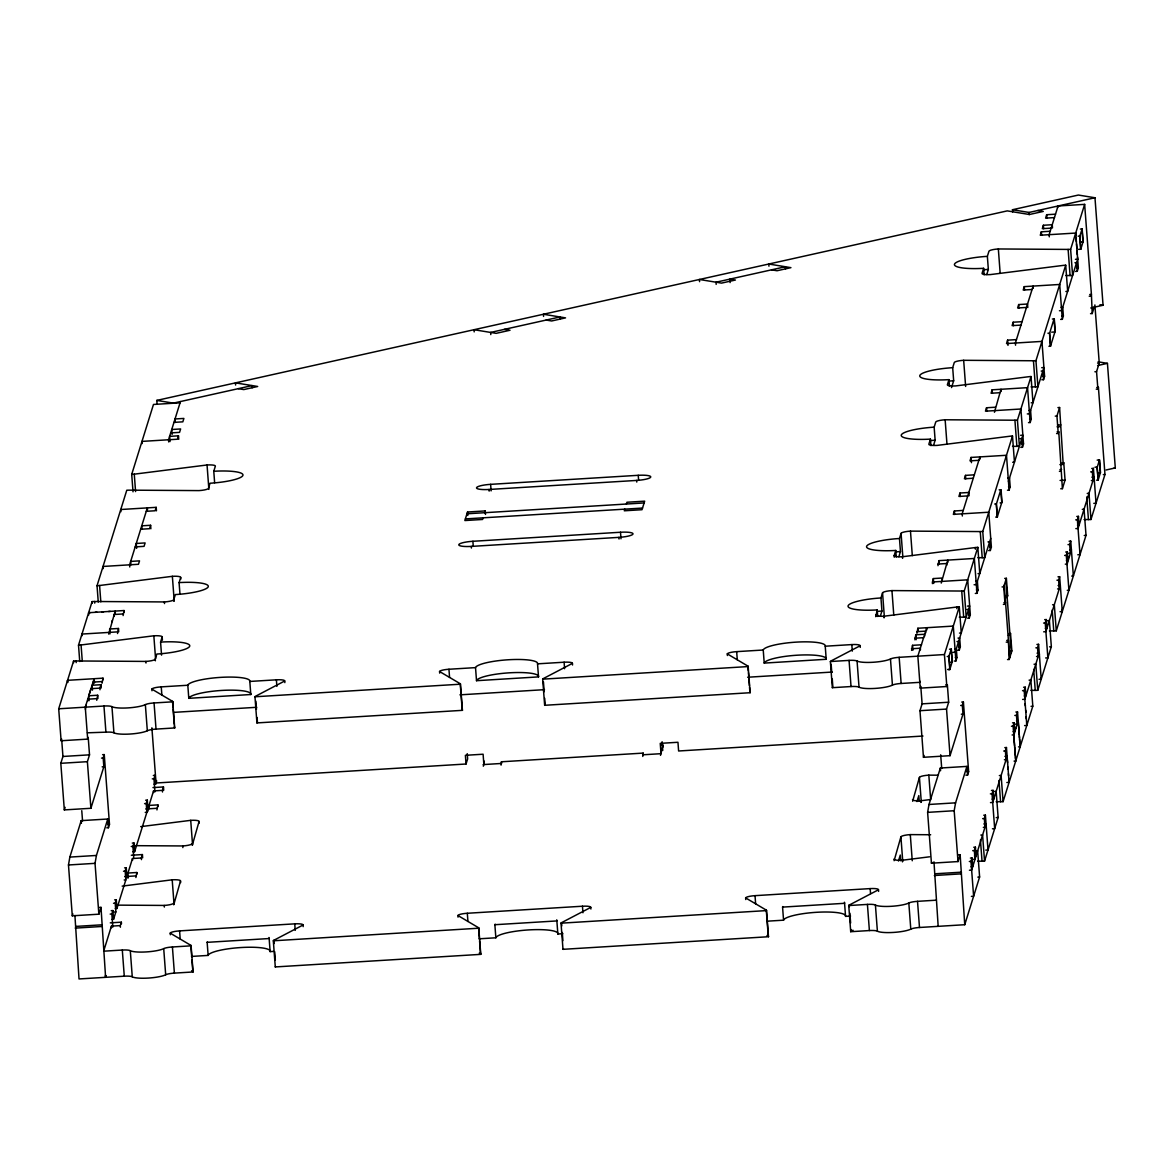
<?xml version="1.0" encoding="UTF-8"?>
<svg xmlns="http://www.w3.org/2000/svg" width="1174" height="1174" viewBox="0 0 1174 1174"><rect width="100%" height="100%" fill="white"/><g stroke="black" fill="none" stroke-linecap="round" stroke-linejoin="round"><path stroke-width="1.5" d="M948.886 656.442L949.795 669.606L952.246 661.593L951.292 649.017L948.886 656.442L947.227 656.545M1078.554 249.372L1080.77 249.24L1083.088 241.697L1082.164 228.857L1079.786 236.15L1080.726 249.27L1079.816 236.077L1078.158 236.179M1094.946 467.237L1097.191 467.032L1098.145 480.181L1100.478 472.374L1099.539 459.812L1097.103 467.634L1098.174 480.093L1096.516 480.195M99.335 907.458L100.993 907.355L98.865 914.194L72.289 915.823L68.474 864.974L69.853 857.079L81.197 820.641L107.773 819.012L108.434 827.729L106.775 827.831M98.865 914.194L95.035 863.345L96.429 855.45L107.773 819.012M958.483 854.848L960.141 854.745L958.013 861.569L931.437 863.198L927.621 812.364L929.001 804.469L940.359 768.031L966.921 766.402L967.581 775.104L965.923 775.207M958.013 861.569L954.183 810.735L955.577 802.84L966.921 766.402M1083.015 242.035L1081.357 242.138M1100.39 472.99L1098.732 473.078M1016.126 727.293L1015.833 728.218M1069.323 556.491L1069.044 557.415M85.819 705.383L85.438 709.375M111.868 621.765L112.293 620.43M1057.51 207.783L1058.068 205.978L1084.644 204.364L1091.424 294.41L1092.202 313.546L1090.529 313.649M996.198 801.695L1000.571 801.725A8.893 1.673 -4.3 0 0 1003.08 801.651L1032.812 706.161L1030.845 680.025A8.908 1.673 -4.3 0 0 1029.084 680.157M1030.889 690.356L1035.248 690.385A8.908 1.673 -4.3 0 0 1037.757 690.312L1051.346 646.698L1049.38 620.547A8.908 1.673 -4.3 0 0 1047.604 620.694M1049.409 630.893L1053.768 630.922A8.908 1.673 -4.3 0 0 1056.277 630.834L1086.023 535.344L1084.057 509.208A8.908 1.673 -4.3 0 0 1082.281 509.355M61.723 740.134L62.941 756.467L60.813 763.305L64.321 809.913L90.897 808.284L87.39 761.677L89.517 754.838L88.211 737.419L87.668 739.121L61.107 740.75L58.7 708.788L73.566 661.05A8.893 1.673 -4.3 0 1 76.09 660.962L145.855 661.417A8.893 1.673 -4.3 0 0 155.247 659.172L156.846 654.035A31.14 5.841 -4.3 0 0 189.704 646.17A31.14 5.841 -4.3 0 0 160.574 642.09L162.159 636.954A8.893 1.673 -4.3 0 0 153.838 635.794L81.065 644.966A8.893 1.673 -4.3 0 1 78.511 645.201L79.744 661.534M78.511 645.201L92.1 601.587A8.893 1.673 -4.3 0 1 94.61 601.499L164.389 601.939A8.893 1.673 -4.3 0 0 173.767 599.694L175.366 594.572A31.14 5.841 -4.3 0 0 208.238 586.692A31.14 5.841 -4.3 0 0 179.094 582.612L180.693 577.491A8.893 1.673 -4.3 0 0 172.358 576.317L99.585 585.503A8.893 1.673 -4.3 0 1 97.031 585.723L98.264 602.057M97.031 585.723L126.777 490.233A8.908 1.673 -4.3 0 1 129.287 490.16L199.066 490.6A8.893 1.673 -4.3 0 0 208.458 488.355L210.043 483.233A31.14 5.841 -4.3 0 0 242.915 475.353A31.14 5.841 -4.3 0 0 213.771 471.273L215.37 466.151A8.893 1.673 -4.3 0 0 207.05 464.977L134.262 474.164A8.893 1.673 -4.3 0 1 131.708 474.384L133.029 491.818M131.708 474.384L153.486 404.458L180.062 402.829M61.107 740.75L61.635 739.048M89.107 700.687L88.74 695.786L90.956 688.668L99.893 688.125L100.964 684.706L92.1 685.249L92.467 690.151M180.458 401.537L168.557 439.766L168.718 441.952M96.738 700.291L97.677 695.243L88.74 695.786M102.05 683.209L103.004 678.161L67.564 680.318L67.725 682.505M117.532 633.534L118.471 628.472L109.608 629.015L109.974 633.916M123.109 615.587L124.062 610.539L88.622 612.711L88.784 614.897M142.025 529.313L141.761 525.82L150.61 525.277L149.553 528.696L140.689 529.239M120.937 511.688L120.775 509.516L156.201 507.344L155.129 510.763L146.28 511.306M170.01 441.585L169.628 436.361L178.477 435.818L177.421 439.223L141.981 441.395L142.142 443.581M87.39 732.811L105.924 732.165A8.893 1.673 -4.3 0 1 113.922 732.796A17.801 3.331 -4.3 0 0 129.903 734.043A17.801 3.331 -4.3 0 0 147.322 730.756A8.893 1.673 -4.3 0 1 156.025 729.098L174.706 727.953L172.739 701.817A8.893 1.673 -4.3 0 0 172.519 701.348L151.857 689.123L151.974 690.767M64.321 809.913L65.128 807.345M90.897 808.284L103.84 766.725L103.18 758.008L104.251 754.589L102.593 754.691M72.289 915.823L72.891 913.9M170.333 934.783L170.215 933.139L190.878 945.364A8.893 1.673 -4.3 0 1 191.098 945.833L193.064 971.969L174.383 973.114A8.893 1.673 -4.3 0 0 165.681 974.772A17.801 3.331 -4.3 0 1 148.262 978.074A17.801 3.331 -4.3 0 1 132.266 976.812A8.893 1.673 -4.3 0 0 124.283 976.181L79.025 978.955L74.916 915.515M108.434 827.729L109.49 824.309L104.251 754.589M106.086 975.77L105.601 977.326L100.993 907.355M112.821 927.078L111.838 914.003L112.909 910.584L111.236 910.686M111.897 919.403L113.555 919.301L115.859 911.904L115.213 903.188L116.27 899.768L114.612 899.871M115.272 908.588L116.93 908.485L125.838 879.869L125.178 871.152L126.249 867.747L124.591 867.85M133.719 857.284L132.897 846.395L133.968 842.976L132.295 843.079M132.956 851.796L134.614 851.693L146.897 812.261L146.236 803.544L147.308 800.125L145.649 800.228M154.939 791.848L153.955 778.773L155.027 775.354L153.354 775.456M110.283 922.852L121.348 922.177L120.291 925.596L111.427 926.139L103.635 951.189L122.301 950.045A8.893 1.673 -4.3 0 1 130.299 950.676A17.801 3.331 -4.3 0 0 146.295 951.923A17.801 3.331 -4.3 0 0 163.714 948.621A8.893 1.673 -4.3 0 1 172.417 946.978L191.098 945.833M128.333 877.947L127.966 873.045L132.486 858.517L141.35 857.974L142.406 854.569L131.341 855.244M149.274 808.695L149.025 805.423L153.545 790.909L162.408 790.366L163.465 786.947L152.958 787.593M154.014 784.173L155.672 784.071L156.685 780.842M135.891 877.55L136.83 872.502L127.966 873.045M156.949 809.928L157.888 804.88L149.025 805.423M173.723 904.816L180.517 880.984A8.893 1.673 -4.3 0 0 172.196 879.81L122.169 886.121M192.257 845.339L199.052 821.506A8.893 1.673 -4.3 0 0 190.716 820.347L140.689 826.643M485.493 514.417L485.244 510.925L467.516 512.011L464.86 520.552L482.573 519.466L483.101 517.763M484.701 512.642L485.244 510.925M151.886 727.807L156.039 782.999L466.034 764.01L467.634 758.888L467.237 753.664M483.336 766.211L484.275 761.163M501.049 765.125L501.459 761.779L643.176 753.106L643.308 754.735M624.817 509.09L624.289 510.793L642.002 509.707L644.673 501.166L626.945 502.252L626.417 503.954M642.765 756.452L643.176 753.106M660.492 755.366L663.017 745.182L660.815 745.329M875.76 616.688L877.227 609.922A31.14 5.841 -4.3 0 1 848.098 605.843A31.14 5.841 -4.3 0 1 880.955 597.962L882.554 592.841A8.893 1.673 -4.3 0 1 891.946 590.595L961.726 591.036A8.893 1.673 -4.3 0 0 964.236 590.948L977.81 547.333A8.893 1.673 -4.3 0 0 975.256 547.568L902.483 556.74A8.893 1.673 -4.3 0 1 894.162 555.581L895.762 550.445A31.14 5.841 -4.3 0 1 866.617 546.365A31.14 5.841 -4.3 0 1 899.475 538.499L901.074 533.363A8.893 1.673 -4.3 0 1 910.466 531.118L980.246 531.573A8.893 1.673 -4.3 0 0 982.755 531.484L1012.487 435.994A8.893 1.673 -4.3 0 0 1009.934 436.229L937.16 445.401A8.893 1.673 -4.3 0 1 928.839 444.242L930.439 439.105A31.14 5.841 -4.3 0 1 901.294 435.026A31.14 5.841 -4.3 0 1 934.152 427.16L935.751 422.024A8.893 1.673 -4.3 0 1 945.143 419.778L1014.923 420.219A8.908 1.673 -4.3 0 0 1017.432 420.145L1031.021 376.531A8.893 1.673 -4.3 0 0 1028.468 376.751L955.68 385.923A8.893 1.673 -4.3 0 1 947.359 384.764L948.959 379.642A31.14 5.841 -4.3 0 1 919.814 375.563A31.14 5.841 -4.3 0 1 952.686 367.682L954.271 362.561A8.893 1.673 -4.3 0 1 963.663 360.301L1033.443 360.756A8.908 1.673 -4.3 0 0 1035.952 360.667L1065.699 265.192A8.893 1.673 -4.3 0 0 1063.145 265.412L990.372 274.584A8.893 1.673 -4.3 0 1 982.036 273.425L983.636 268.303A31.14 5.841 -4.3 0 1 954.491 264.223A31.14 5.841 -4.3 0 1 987.363 256.343L988.963 251.221A8.893 1.673 -4.3 0 1 998.34 248.961L1068.12 249.416A8.908 1.673 -4.3 0 0 1070.629 249.328L1084.644 204.364M880.339 616.159L881.938 611.038L880.955 597.962M898.873 556.696L900.458 551.56L899.475 538.499M933.55 445.357L935.135 440.221L934.152 427.16M951.542 387.581L953.67 380.758L952.686 367.682M986.747 274.54L988.347 269.418L987.363 256.343M911.596 650.381L912.536 645.333L921.487 644.79M914.884 639.845L915.823 634.796L924.672 634.254L924.804 635.897M916.923 633.3L917.863 628.251L953.288 626.08L955.915 660.947L954.257 661.05M932.391 583.625L933.33 578.577L942.194 578.034L942.311 579.663M937.982 565.692L938.921 560.644L974.347 558.472L976.973 593.325L975.315 593.428M963.252 510.426L954.389 510.969L953.332 514.373L988.757 512.216L991.384 547.069L990.313 550.489L988.655 550.591M969.078 495.751L968.829 492.478L959.98 493.021L958.909 496.441L967.772 495.898M974.332 474.839L965.483 475.382L964.412 478.787L973.275 478.244M1007.453 490.233L1009.112 490.13L1006.485 455.277L971.059 457.434L970.003 460.854L978.852 460.311M995.391 407.217L986.542 407.76L985.47 411.179L1020.896 409.007L1023.523 443.875L1022.451 447.279L1020.793 447.382M1028.512 422.625L1030.17 422.523L1027.543 387.655L992.118 389.827L991.061 393.246L999.91 392.703M1016.449 339.609L1007.6 340.152L1006.529 343.571L1041.954 341.399L1044.581 376.252L1043.525 379.672L1041.852 379.774M1022.04 321.676L1013.177 322.219L1012.12 325.638L1020.969 325.095M1027.793 307.515L1027.529 304.022L1018.68 304.565L1017.609 307.984L1026.472 307.441M1060.65 319.416L1062.309 319.313L1059.696 284.46L1024.271 286.632L1023.2 290.051L1032.063 289.508M1050.202 231.263L1041.338 231.806L1040.281 235.226L1075.707 233.054L1075.868 235.226M1052.476 227.976L1052.242 224.718L1043.378 225.261L1042.321 228.666L1051.17 228.123M1055.514 214.182L1046.665 214.725L1045.594 218.144L1054.457 217.601M1058.068 205.978L1049.13 234.683L1049.292 236.855M920.123 681.331L919.814 682.329L901.133 683.473A8.893 1.673 -4.3 0 0 892.431 685.117A17.801 3.331 -4.3 0 1 875.026 688.419A17.801 3.331 -4.3 0 1 859.03 687.172A8.893 1.673 -4.3 0 0 851.033 686.541L832.351 687.685L830.385 661.534A8.864 1.658 -4.3 0 1 830.913 661.021L860.131 645.759L860.263 647.388M945.701 684.897L947.359 684.794L946.831 686.511L920.255 688.14L920.783 686.423L922.104 703.857L919.976 710.696L923.468 757.303L950.045 755.674L962.988 714.1L962.342 705.398L963.399 701.979L961.741 702.081M946.831 686.511L944.424 654.549L959.29 606.811A8.893 1.673 -4.3 0 0 956.737 607.031L883.963 616.218A8.893 1.673 -4.3 0 1 875.643 615.044M990.724 538.352L976.313 584.623L974.097 584.755M1008.451 481.413L1022.862 435.158L1020.646 435.29M1077.512 257.018L1077.673 259.19L1061.663 310.611L1059.447 310.743M923.468 757.303L924.07 755.381M894.118 860.703L900.913 836.857A8.893 1.673 -4.3 0 1 910.29 834.611L930.644 834.743M912.638 801.226L919.433 777.393A8.893 1.673 -4.3 0 1 928.825 775.134L937.542 775.192M955.915 660.947L956.971 657.528L956.326 648.811L954.653 648.914M957.617 650.235L959.275 650.132L960.347 646.713L959.686 637.996L958.028 638.098M967.596 618.199L969.254 618.096L970.326 614.677L967.699 579.824L932.273 581.996M976.973 593.325L978.03 589.92L977.384 581.203L975.711 581.306M1009.112 490.13L1010.183 486.711L1009.523 477.994L1007.864 478.097M1030.17 422.523L1031.242 419.103L1030.581 410.386L1028.923 410.489M1062.309 319.313L1063.38 315.909L1062.719 307.192L1061.061 307.295M1075.604 271.429L1077.262 271.326L1078.334 267.907L1075.707 233.054M898.433 861.041L900.297 855.054L900.722 860.777M916.953 801.563L918.816 795.59L919.242 801.299M950.045 755.674L946.538 709.067L948.665 702.228L947.359 684.794M1003.374 604.375L1005.047 604.272L1003.726 586.839L1006.382 578.298L1004.724 578.4M1056.585 433.558L1058.244 433.455L1056.938 416.036L1059.594 407.495L1057.935 407.598M1092.202 313.546L1094.373 306.546M1005.047 604.272L1005.575 602.57L1003.917 602.673M1006.382 578.298L1007.703 595.732L1007.175 597.449L1005.502 597.551M1058.244 433.455L1058.772 431.753L1057.114 431.856M1059.887 464.596L1063.204 464.39L1059.594 407.495M931.437 863.198L931.745 862.244M938.173 926.345L933.976 861.819M1007.527 659.568L1009.185 659.465L1008.407 640.329L1006.749 640.432M1008.877 633.608L1010.535 633.505L1010.007 635.207L1008.349 635.31M1060.738 488.766L1062.397 488.663L1058.772 431.753M1063.204 464.39L1063.747 462.688L1062.088 462.791M967.581 775.104L968.638 771.7L963.399 701.979M1096.223 389.181L1097.881 389.078L1096.56 371.644L1099.246 363.03L1094.887 304.932M1009.185 659.465L1011.856 650.924L1010.535 633.505M1062.397 488.663L1065.053 480.122L1063.747 462.688M1097.881 389.078L1098.409 387.376L1096.751 387.479M878.607 891.404L878.49 889.775L849.257 905.051A8.893 1.673 -4.3 0 0 848.743 905.55L850.71 931.701L869.391 930.556A8.893 1.673 -4.3 0 1 877.389 931.187A17.801 3.331 -4.3 0 0 893.37 932.435A17.801 3.331 -4.3 0 0 910.789 929.133A8.893 1.673 -4.3 0 1 919.491 927.489L964.749 924.716L960.141 854.745M971.397 896.378L973.613 896.246L970.986 861.393L972.057 857.974L970.399 858.077M973.349 859.383L975.007 859.28L974.361 850.578L975.418 847.158L973.76 847.261M983.328 827.362L984.986 827.259L984.34 818.542L985.397 815.123L983.739 815.226M992.456 828.771L994.671 828.639L992.045 793.771L993.116 790.366L991.458 790.454M1004.386 759.739L1006.045 759.651L1005.399 750.934L1006.456 747.515L1004.797 747.618M1014.072 761.119L1015.73 761.016L1013.103 726.163L1014.175 722.744L1012.516 722.846M1015.466 724.167L1017.139 724.064L1016.479 715.348L1017.535 711.928L1015.877 712.031M1024.594 725.576L1026.81 725.429L1024.198 690.576L1025.254 687.157L1023.596 687.26M1036.525 656.545L1038.198 656.442L1037.537 647.725L1038.594 644.321L1036.936 644.423M1045.652 657.954L1047.868 657.822L1045.256 622.968L1046.313 619.549L1044.655 619.652M1057.583 588.937L1059.256 588.834L1058.596 580.117L1059.652 576.698L1057.994 576.801M1067.269 590.317L1068.927 590.214L1066.315 555.346L1067.371 551.927L1065.713 552.029M1068.678 553.35L1070.336 553.248L1069.675 544.531L1070.747 541.111L1069.088 541.214M1077.805 554.759L1080.021 554.627L1077.394 519.759L1078.451 516.355L1076.793 516.443M1091.336 480.592L1092.994 480.489L1092.348 471.772L1093.405 468.353L1091.747 468.455M1013.808 735.423L1018.196 720.645L1017.535 711.928M1038.594 644.321L1039.254 653.023L1024.843 699.293L1022.627 699.425M1067.005 564.606L1071.392 549.828L1070.747 541.111M1093.405 468.353L1094.065 477.07L1078.055 528.476L1075.839 528.608M964.749 924.716L979.615 876.978L977.649 850.827A8.893 1.673 -4.3 0 0 975.873 850.974M977.678 861.173L982.036 861.202A8.893 1.673 -4.3 0 0 984.546 861.114L998.135 817.5L996.168 791.364A8.893 1.673 -4.3 0 0 994.393 791.496M1084.086 519.554L1088.445 519.583A8.908 1.673 -4.3 0 0 1090.954 519.495L1104.969 474.516L1098.409 387.376M1082.032 228.959L1080.374 229.062M284.842 682.622L284.71 680.993L255.492 696.27A8.893 1.673 -4.3 0 0 254.963 696.769L256.93 722.92L462.424 710.343L460.457 684.193A8.893 1.673 -4.3 0 0 460.237 683.723L439.56 671.513L439.692 673.142M572.545 665.012L572.428 663.369L543.195 678.645A8.893 1.673 -4.3 0 0 542.682 679.159L544.648 705.295L750.127 692.719L748.161 666.568A8.893 1.673 -4.3 0 0 747.941 666.113L727.278 653.889L727.396 655.518M458.051 917.158L457.919 915.529L478.581 927.739A8.893 1.673 -4.3 0 1 478.801 928.208L480.768 954.359L275.288 966.936L273.322 940.8A8.893 1.673 -4.3 0 1 273.836 940.286L303.068 925.009L303.185 926.638M745.754 899.548L745.637 897.905L766.299 910.129A8.893 1.673 -4.3 0 1 766.519 910.598L768.486 936.735L562.992 949.326L561.025 923.175A8.893 1.673 -4.3 0 1 561.554 922.661L590.786 907.385L590.904 909.028M850.71 931.701A8.893 1.673 -4.3 0 1 851.223 931.187L853.058 930.234M157.052 403.753L156.802 400.407L1007.277 210.88L1029.407 214.504L1043.275 211.423L1037.757 210.513M1012.634 211.907L1012.472 209.735L1078.392 195.045L1094.975 197.76L1103.061 305.24L1090.778 307.984M1012.472 209.735L1029.07 212.45L1094.975 197.76M1097.602 365.54L1107.434 363.353L1115.3 467.927L1106.084 469.982M912.521 799.597A8.893 1.673 -4.3 0 0 920.842 800.756L929.94 799.611M893.986 859.074A8.893 1.673 -4.3 0 0 902.322 860.234L929.603 856.8M1080.784 242.255L1082.986 242.108L1082.002 229.033M1075.457 259.337L1077.673 259.19M1074.944 262.712L1076.602 262.609L1077.262 271.326M1076.675 268.01L1078.334 267.907M1089.751 294.513L1091.424 294.41M1089.223 296.23L1090.881 296.127M1061.722 316.011L1063.38 315.909M1052.359 318.99L1054.325 319.255L1055.103 331.347L1050.451 346.286L1049.527 333.46L1054.105 318.756L1055.015 331.948L1051.684 332.154M1047.927 333.225L1049.6 333.123L1050.583 346.183L1048.91 346.286M1097.587 363.133L1099.246 363.03M1041.705 367.682L1043.921 367.535L1029.51 413.806L1027.309 413.938M173.972 422.376L182.836 421.833L183.892 418.428L175.043 418.971L175.293 422.449M1041.206 371.057L1042.864 370.955L1043.525 379.672M1094.902 371.747L1096.56 371.644M1042.923 376.355L1044.581 376.252M170.7 432.913L179.549 432.37L180.62 428.95L171.756 429.493L172.123 434.395M1055.265 416.139L1056.938 416.036M1029.569 419.206L1031.242 419.103M1057.583 425.12L1060.9 424.915M1057.055 426.837L1060.371 426.632M1020.147 438.68L1021.806 438.577L1022.451 447.279M1021.864 443.977L1023.523 443.875M490.615 484.348L638.245 475.309A13.34 2.495 -4.3 0 1 650.734 477.055A13.34 2.495 -4.3 0 1 636.646 480.43L489.03 489.47A13.34 2.495 -4.3 0 1 476.541 487.724A13.34 2.495 -4.3 0 1 490.615 484.348L491.114 490.893M1097.162 460.12L1099.407 459.914M1059.961 469.615L1061.619 469.512M1059.418 471.332L1061.076 471.229M1090.675 471.875L1092.348 471.772M466.988 513.786L644.144 502.942M1103.311 474.619L1104.969 474.516M1091.849 477.202L1094.065 477.07L1094.227 479.241M1060.078 480.415L1065.053 480.122M465.403 518.908L642.545 508.063M1008.51 486.814L1010.183 486.711M999.162 489.793L1001.129 490.057L1001.892 502.164L997.24 517.103L996.33 504.277L1000.82 489.69L1001.804 502.766L1000.145 502.868M135.201 546.893L144.05 546.35L145.121 542.931L136.257 543.474L136.624 548.375M994.73 504.028L996.388 503.925L997.372 517L995.713 517.103M472.887 541.287L620.503 532.248A13.34 2.495 -4.3 0 1 632.991 533.994A13.34 2.495 -4.3 0 1 618.903 537.369L471.288 546.409A13.34 2.495 -4.3 0 1 458.799 544.663A13.34 2.495 -4.3 0 1 472.887 541.287L473.254 546.189M1093.816 503.353L1096.032 503.22L1094.065 477.07M1075.736 519.862L1077.394 519.759M1077.453 525.16L1079.111 525.057L1078.451 516.355M987.994 541.874L989.653 541.772L990.313 550.489M989.711 547.172L991.384 547.069M1068.017 544.633L1069.675 544.531M1069.734 549.931L1071.392 549.828L1073.359 575.979L1071.701 576.082M88.622 612.711L90.281 612.608M95.27 612.3L96.928 612.197M101.918 611.903L103.576 611.801M108.551 611.493L110.209 611.39M1064.642 555.449L1066.315 555.346M122.991 613.958L114.142 614.501L114.26 616.13M937.85 564.063L946.714 563.52L946.831 565.149M1066.374 560.746L1068.032 560.644L1067.371 551.927M1065.302 564.166L1066.961 564.063M117.4 631.891L81.975 634.063L82.107 635.692M1056.938 580.22L1058.596 580.117M1002.068 586.941L1003.726 586.839M976.372 590.023L978.03 589.92M1058.097 585.547L1060.313 585.415L1062.279 611.566L1060.063 611.698M1006.045 595.834L1007.703 595.732M967.449 606.107L969.665 605.96L955.254 652.23L953.039 652.362M966.936 609.482L968.594 609.379L969.254 618.096M968.653 614.78L970.326 614.677M1043.583 623.071L1045.256 622.968M101.933 681.566L93.069 682.109L93.201 683.752M916.791 631.671L925.655 631.128L925.772 632.757M1045.315 628.369L1046.973 628.266L1046.313 619.549M914.751 638.216L923.703 637.673M1043.686 631.817L1045.902 631.671L1060.313 585.415L1059.652 576.698M151.857 689.123A8.893 1.673 -4.3 0 1 161.249 686.878L187.811 685.249A31.14 5.841 -4.3 0 1 220.683 677.369A31.14 5.841 -4.3 0 1 249.813 681.448L276.389 679.819A8.893 1.673 -4.3 0 1 284.71 680.993M439.56 671.513A8.893 1.673 -4.3 0 1 448.952 669.253L475.529 667.624A31.14 5.841 -4.3 0 1 508.386 659.759A31.14 5.841 -4.3 0 1 537.531 663.838L564.107 662.209A8.893 1.673 -4.3 0 1 572.428 663.369M727.278 653.889A8.893 1.673 -4.3 0 1 736.67 651.643L763.232 650.014A31.14 5.841 -4.3 0 1 796.104 642.134A31.14 5.841 -4.3 0 1 825.234 646.214L851.81 644.585A8.893 1.673 -4.3 0 1 860.131 645.759M956.971 641.518L958.63 641.415L959.275 650.132M1006.221 642.149L1007.879 642.046M96.62 698.647L87.757 699.19L87.874 700.834M911.479 648.752L920.328 648.209L920.46 649.838M958.688 646.815L960.347 646.713M949.502 649.222L951.175 649.119L952.158 662.195L949.942 662.327M187.811 685.249L188.794 698.325L250.796 694.524L249.813 681.448M475.529 667.624L476.512 680.7L538.514 676.899L537.531 663.838M763.232 650.014L764.215 663.09L826.217 659.289L825.234 646.214M1035.879 647.828L1037.537 647.725M58.7 708.788L103.958 706.029A8.893 1.673 -4.3 0 1 111.956 706.645A17.801 3.331 -4.3 0 0 127.937 707.907A17.801 3.331 -4.3 0 0 145.356 704.605A8.893 1.673 -4.3 0 1 154.058 702.962L172.739 701.817M254.963 696.769L460.457 684.193M542.682 679.159L748.161 666.568M830.385 661.534L849.066 660.39A8.893 1.673 -4.3 0 1 857.064 661.021A17.801 3.331 -4.3 0 0 873.06 662.268A17.801 3.331 -4.3 0 0 890.464 658.981A8.893 1.673 -4.3 0 1 899.167 657.323L944.424 654.549M1010.198 651.027L1011.856 650.924M955.313 657.631L956.971 657.528M1037.038 653.17L1039.254 653.023L1041.221 679.174L1039.005 679.306M174.001 712.354L256.768 707.291M459.914 694.847L544.472 689.666M747.633 677.237L832.19 672.056M947.726 669.444L949.942 669.312L948.959 656.237M948.21 669.62L949.869 669.518M1022.525 690.679L1024.198 690.576M1024.256 695.977L1025.915 695.874L1025.254 687.157M62.941 756.467L89.517 754.838M922.104 703.857L948.665 702.228M101.522 758.111L103.18 758.008M960.67 705.486L962.342 705.398M60.813 763.305L87.39 761.677M919.976 710.696L946.538 709.067M102.182 766.827L103.84 766.725M961.33 714.203L962.988 714.1M1014.82 715.45L1016.479 715.348M1016.537 720.748L1018.196 720.645L1020.162 746.781L1018.504 746.884M152.297 778.876L153.955 778.773M1011.445 726.266L1013.103 726.163M922.969 736.039L678.616 750.993L677.956 742.276L660.243 743.362L661.035 753.825M1013.162 731.563L1014.82 731.461L1014.175 722.744M483.218 764.582L500.931 763.496M642.648 754.809L660.36 753.723M1012.105 734.983L1013.764 734.88M144.578 803.647L146.236 803.544M1003.726 751.037L1005.399 750.934M145.752 808.974L156.817 808.299M1004.9 756.364L1007.116 756.232L1009.082 782.368L1006.866 782.515M145.238 812.364L146.897 812.261M107.832 824.412L109.49 824.309M966.98 771.802L968.638 771.7M131.239 846.498L132.897 846.395M990.386 793.873L992.045 793.771M992.103 799.171L993.762 799.068L993.116 790.366M69.853 857.079L96.429 855.45M929.001 804.469L955.577 802.84M990.489 802.62L992.705 802.488L1007.116 756.232L1006.456 747.515M68.474 864.974L95.035 863.345M927.621 812.364L954.183 810.735M123.519 871.255L125.178 871.152M982.667 818.645L984.34 818.542M124.693 876.596L135.758 875.907M983.841 823.972L986.057 823.84L971.646 870.11L969.431 870.242M124.18 879.972L125.838 879.869M113.54 903.29L115.213 903.188M972.703 850.666L974.361 850.578M985.808 850.123L988.024 849.991L985.397 815.123M974.42 855.978L976.078 855.875L975.418 847.158M114.201 912.007L115.859 911.904M110.18 914.106L111.838 914.003M969.328 861.496L970.986 861.393M971.045 866.794L972.703 866.691L972.057 857.974M75.723 926.418L102.299 924.789M934.886 873.794L961.447 872.179M75.195 928.12L101.771 926.491M934.343 875.511L960.919 873.882M170.215 933.139A8.893 1.673 -4.3 0 1 179.593 930.894L294.747 923.85A8.893 1.673 -4.3 0 1 303.068 925.009M457.919 915.529A8.893 1.673 -4.3 0 1 467.311 913.269L582.451 906.225A8.893 1.673 -4.3 0 1 590.786 907.385M745.637 897.905A8.893 1.673 -4.3 0 1 755.029 895.659L870.169 888.601A8.893 1.673 -4.3 0 1 878.49 889.775M191.523 956.428L208.136 955.416L207.152 942.34L269.154 938.54L270.137 951.615L273.454 951.41M479.241 938.804L495.854 937.791L494.87 924.716L556.872 920.93L557.855 933.99L562.83 933.697M766.96 921.194L783.557 920.181L782.574 907.106L844.576 903.305L845.559 916.38L850.548 916.072M273.322 940.8L478.801 928.208M561.025 923.175L766.519 910.598M848.743 905.55L867.425 904.406A8.893 1.673 -4.3 0 1 875.422 905.037A17.801 3.331 -4.3 0 0 891.404 906.299A17.801 3.331 -4.3 0 0 908.823 902.997A8.893 1.673 -4.3 0 1 917.525 901.339L936.206 900.194M1065.728 275.523L1070.086 275.552A8.908 1.673 -4.3 0 0 1072.596 275.479L1070.629 249.328M1031.051 386.877L1035.409 386.892A8.908 1.673 -4.3 0 0 1037.919 386.818L1035.952 360.667M1012.531 446.34L1016.889 446.369A8.908 1.673 -4.3 0 0 1019.399 446.281L1017.432 420.145M977.854 557.679L982.212 557.709A8.893 1.673 -4.3 0 0 984.722 557.621L982.755 531.484M959.319 617.157L963.693 617.186A8.893 1.673 -4.3 0 0 966.202 617.098L964.236 590.948M134.761 845.662L182.733 845.955A8.893 1.673 -4.3 0 0 192.125 843.71M116.241 905.125L164.213 905.433A8.893 1.673 -4.3 0 0 173.605 903.188M1099.95 304.741L1103.061 305.24M771.509 269.844L777.041 270.739L790.924 267.657L768.794 264.033L768.955 266.204M1098.101 361.812L1107.434 363.353M546.13 320.062L551.663 320.972L565.545 317.875L543.415 314.25L543.577 316.422M504.497 329.336L510.03 330.246L496.162 333.343L474.032 329.718L474.193 331.89M1114.258 467.751L1115.3 467.927M238.263 388.667L243.796 389.577L257.678 386.481L235.446 382.871L235.607 385.057M156.802 400.407L173.385 403.122L252.028 385.6L252.19 387.772M766.974 935.502L768.266 936.265A8.893 1.673 -4.3 0 1 768.486 936.735M479.256 953.127L480.548 953.89A8.893 1.673 -4.3 0 1 480.768 954.359M191.553 970.751L192.844 971.514A8.893 1.673 -4.3 0 1 193.064 971.969M1018.284 721.731L1018.357 722.817M1018.401 723.36L1018.489 724.461M1018.518 725.004L1018.606 726.09M1018.65 726.633L1018.724 727.719M1018.768 728.262L1019.017 731.534M1013.852 735.966L1013.925 737.052M1013.969 737.595L1014.043 738.695M1014.087 739.238L1014.175 740.324M1014.219 740.867L1014.292 741.953M1014.336 742.496L1014.585 745.769M1076.367 241.771L1076.03 237.412M1076.851 248.301L1076.529 243.943M1077.35 254.831L1077.013 250.473M1079.845 552.44L1080.021 554.627M1073.285 574.893L1073.359 575.979M1068.854 589.113L1068.927 590.214M1062.118 609.379L1062.279 611.566M1047.707 655.65L1047.868 657.822M1041.103 677.545L1041.221 679.174M1025.181 703.652L1025.342 705.823M1025.665 710.182L1025.827 712.369M1026.164 716.727L1026.325 718.899M1026.648 723.257L1026.81 725.429M1019.091 732.62L1019.267 734.807M1019.34 735.893L1019.502 738.079M1019.59 739.165L1019.751 741.337M1019.839 742.438L1020.001 744.61M1020.074 745.695L1020.162 746.781M1014.659 746.855L1014.835 749.041M1014.908 750.127L1015.07 752.314M1015.158 753.4L1015.319 755.572M1015.407 756.658L1015.569 758.844M1015.642 759.93L1015.73 761.016M1007.439 760.591L1007.6 762.762M1007.938 767.121L1008.099 769.308M1008.422 773.666L1008.583 775.838M1008.921 780.196L1009.082 782.368M105.425 975.154L105.601 977.326M1099.378 459.988L1100.361 473.063M1090.954 519.495L1088.988 493.344A8.908 1.673 -4.3 0 1 1087.241 493.418M1068.12 249.416L1070.086 275.552M1086.742 496.925L1088.445 519.583M1065.699 265.192L1067.665 291.328A8.893 1.673 -4.3 0 0 1065.889 291.475M1046.665 214.725L1046.929 218.203M1043.378 225.261L1043.642 228.739M1041.338 231.806L1041.602 235.284M1029.07 212.45L1029.231 214.622M1033.281 288.261L1033.12 286.089L1015.393 343.028L1015.554 345.2M1056.277 630.834L1054.311 604.683A8.908 1.673 -4.3 0 1 1052.564 604.757M1033.443 360.756L1035.409 386.892M1052.197 609.996L1053.768 630.922M1024.271 286.632L1024.52 290.11M1031.021 376.531L1032.988 402.667A8.893 1.673 -4.3 0 0 1031.212 402.814M1018.68 304.565L1018.944 308.043M1039.254 653.023L1039.372 654.666M1013.177 322.219L1013.441 325.697M1037.757 690.312L1035.791 664.161A8.908 1.673 -4.3 0 1 1034.045 664.235M1014.923 420.219L1016.889 446.369M1033.678 669.473L1035.248 690.385M1007.6 340.152L1007.982 345.376M998.34 248.961L1000.175 273.366M1012.487 435.994L1014.453 462.145A8.893 1.673 -4.3 0 0 1012.692 462.292M1001.143 391.47L1000.982 389.284L994.451 412.265M983.636 268.303L984.135 274.833M992.118 389.827L992.382 393.319M1005.854 580.015L1011.313 652.641M1004.254 585.136L1009.728 657.763M986.542 407.76L986.791 411.252M980.085 459.078L979.923 456.906L962.181 513.83L962.342 516.017M1003.08 801.651L1001.114 775.5A8.893 1.673 -4.3 0 1 999.353 775.574M980.246 531.573L982.212 557.709M998.971 780.49L1000.571 801.725M963.663 360.301L965.63 386.451M971.059 457.434L971.456 462.673M977.81 547.333L979.776 573.484A8.893 1.673 -4.3 0 0 978.015 573.631M975.256 547.568L975.389 549.197M965.483 475.382L965.732 478.86M959.98 493.021L960.244 496.514M948.959 379.642L949.443 386.173M984.546 861.114L982.579 834.978A8.893 1.673 -4.3 0 1 980.833 835.052M961.726 591.036L963.693 617.186M980.437 839.953L982.036 861.202M954.389 510.969L954.653 514.447M959.29 606.811L961.257 632.962A8.893 1.673 -4.3 0 0 959.481 633.094M945.143 419.778L946.978 444.183M956.737 607.031L956.854 608.675M947.946 562.273L947.77 560.101L941.255 583.082M930.439 439.105L930.923 445.65M938.921 560.644L939.171 563.902M933.33 578.577L933.697 583.478M940.682 754.809L941.709 768.427M940.359 768.031L940.565 770.746M926.888 629.895L926.712 627.708L917.848 656.178L920.255 688.14M910.466 531.118L912.315 555.625M917.863 628.251L918.112 631.524M928.825 775.134L930.659 799.655M915.823 634.796L916.19 639.698M912.536 645.333L912.902 650.235M901.074 533.363L902.791 556.241M919.433 777.393L921.282 801.901M902.483 556.74L902.601 558.369M920.842 800.756L920.959 802.4M895.762 550.445L896.246 556.99M894.162 555.581L894.28 557.21M899.167 657.323L901.133 683.473M917.525 901.339L919.491 927.489M891.946 590.595L893.781 615.103M910.29 834.611L912.257 860.762M890.464 658.981L892.431 685.117M908.823 902.997L910.789 929.133M882.554 592.841L884.389 617.348M900.913 836.857L902.747 861.378M883.963 616.218L884.081 617.847M902.322 860.234L902.439 861.863M877.227 609.922L877.726 616.467M857.064 661.021L859.03 687.172M875.422 905.037L877.389 931.187M851.81 644.585L852.309 651.115M870.169 888.601L870.536 893.502M849.066 660.39L851.033 686.541M867.425 904.406L869.391 930.556M831.148 664.293L831.764 672.467M832.263 678.998L832.88 687.172A8.864 1.658 -4.3 0 0 832.351 687.685M849.257 905.051L849.389 906.68M849.873 913.211L850.622 923.013M851.106 929.559L851.223 931.187M785.553 268.919L785.391 266.747L716.008 282.215L716.169 284.387M730.14 282.596L729.89 279.118L735.408 280.028L721.54 283.11L699.411 279.485L699.572 281.672M747.941 666.113L748.308 671.014M748.44 672.643L749.423 685.719M749.54 687.348L749.907 692.249A8.893 1.673 -4.3 0 1 750.127 692.719M766.299 910.129L767.033 919.932M767.165 921.561L768.266 936.265M736.67 651.643L737.287 659.803M755.029 895.659L755.63 903.833M663.017 745.182L663.149 746.825M662.107 741.733L662.752 750.45M638.245 475.309L638.612 480.21M636.646 480.43L636.763 482.074M620.503 532.248L621.002 538.778M618.903 537.369L619.036 539.013M560.174 319.152L560.013 316.965L490.629 332.433L490.791 334.605M564.107 662.209L564.591 668.74M582.451 906.225L582.95 912.756M543.445 681.918L544.178 691.721M544.677 698.251L545.162 704.796A8.893 1.673 -4.3 0 0 544.648 705.295M561.554 922.661L561.803 925.934M562.287 932.464L562.904 940.638M489.03 489.47L489.147 491.114M501.459 761.779L501.592 763.423M471.288 546.409L471.405 548.053M467.516 512.011L467.78 515.503M483.879 764.67L483.101 754.222L465.388 755.308L466.034 764.01M460.237 683.723L460.722 690.268M460.854 691.897L461.837 704.972M461.954 706.601L462.204 709.874A8.893 1.673 -4.3 0 1 462.424 710.343M478.581 927.739L479.447 939.185M479.564 940.814L480.548 953.89M448.952 669.253L449.569 677.427M467.311 913.269L467.927 921.443M276.389 679.819L276.873 686.364M294.747 923.85L295.232 930.38M255.859 701.172L256.475 709.331M257.077 717.505L257.458 722.406A8.893 1.673 -4.3 0 0 256.93 722.92M273.836 940.286L274.085 943.558M274.701 951.718L275.318 959.892M213.771 471.273L214.637 482.705M207.05 464.977L208.884 489.382M178.477 435.818L178.742 439.296M180.693 577.491L180.811 579.12M199.052 821.506L199.169 823.135M179.094 582.612L179.96 594.044M172.358 576.317L174.207 600.839M190.716 820.347L192.565 844.854M173.767 599.694L173.899 601.323M172.519 701.348L173.018 707.878M173.136 709.522L174.236 724.226M174.368 725.855L174.486 727.484A8.893 1.673 -4.3 0 1 174.706 727.953M190.878 945.364L191.729 956.795M191.978 960.068L192.844 971.514M164.389 601.939L164.507 603.583M182.733 845.955L182.865 847.599M156.201 507.344L156.465 510.822M162.159 636.954L162.408 640.226M180.517 880.984L180.649 882.613M160.574 642.09L161.557 655.151M150.61 525.277L150.874 528.77M161.249 686.878L161.865 695.052M179.593 930.894L180.209 939.068M147.498 510.059L147.337 507.887L129.61 564.826L129.771 566.998M153.838 635.794L155.555 658.673M172.196 879.81L174.046 904.318M155.247 659.172L155.379 660.801M163.465 786.947L163.714 790.219M162.408 790.366L162.526 791.995M154.058 702.962L156.025 729.098M172.417 946.978L174.383 973.114M134.262 474.164L135.582 491.583M157.888 804.88L158.006 806.523M155.027 775.354L155.672 784.071M145.855 661.417L145.987 663.046M164.213 905.433L164.345 907.062M153.545 790.909L153.677 792.538M145.356 704.605L147.322 730.756M163.714 948.621L165.681 974.772M130.93 564.899L130.666 561.407L139.53 560.864L138.459 564.283L103.033 566.455L103.195 568.627M148.129 811.029L147.308 800.125M124.062 610.539L124.18 612.182M142.406 854.569L142.656 857.827M141.35 857.974L141.467 859.617M118.471 628.472L118.721 631.744M136.83 872.502L136.947 874.131M133.968 842.976L134.614 851.693M115.36 613.268L115.199 611.082L108.668 634.077M132.486 858.517L132.618 860.16M127.027 878.093L126.249 867.747M111.956 706.645L113.922 732.796M130.299 950.676L132.266 976.812M99.585 585.503L100.817 601.836M103.004 678.161L103.121 679.79M121.348 922.177L121.48 923.806M103.958 706.029L105.924 732.165M122.301 950.045L124.283 976.181M120.291 925.596L120.408 927.225M94.61 601.499L94.727 603.128M100.964 684.706L101.199 687.979M116.27 899.768L116.93 908.485M99.893 688.125L100.01 689.754M92.1 601.587L92.218 603.216M97.677 695.243L97.926 698.501M112.909 910.584L113.555 919.301M94.463 683.063L94.14 678.704L85.276 707.174L87.668 739.121M111.427 926.139L111.559 927.768M81.065 644.966L82.297 661.314M76.09 660.962L76.207 662.606M73.566 661.05L73.698 662.694M81.769 810.691L82.562 821.037M81.197 820.641L81.402 823.356M67.564 680.318L67.696 681.962M1031.051 706.308A8.908 1.673 -4.3 0 1 1032.812 706.161M1049.571 646.83A8.908 1.673 -4.3 0 1 1051.346 646.698M1084.248 535.491A8.908 1.673 -4.3 0 1 1086.023 535.344M996.212 817.662A8.893 1.673 -4.3 0 1 998.135 817.5M977.839 877.125A8.893 1.673 -4.3 0 1 979.615 876.978M208.136 955.416A31.14 5.841 -4.3 0 1 240.993 947.535A31.14 5.841 -4.3 0 1 270.137 951.615M275.288 966.936A8.893 1.673 -4.3 0 1 275.567 966.584M495.854 937.791A31.14 5.841 -4.3 0 1 528.711 929.911A31.14 5.841 -4.3 0 1 557.855 933.99M562.992 949.326A8.893 1.673 -4.3 0 1 563.52 948.812M783.557 920.181A31.14 5.841 -4.3 0 1 816.429 912.301A31.14 5.841 -4.3 0 1 845.559 916.38M782.574 907.106A31.14 5.841 -4.3 0 1 782.867 906.563M844.399 902.248A31.14 5.841 -4.3 0 1 844.576 903.305M494.87 924.716A31.14 5.841 -4.3 0 1 495.164 924.173M556.681 919.873A31.14 5.841 -4.3 0 1 556.872 920.93M207.152 942.34A31.14 5.841 -4.3 0 1 207.446 941.797M268.978 937.483A31.14 5.841 -4.3 0 1 269.154 938.54M983.812 269.756A31.14 5.841 -4.3 0 1 988.347 269.418M949.135 381.095A31.14 5.841 -4.3 0 1 953.67 380.758M930.615 440.573A31.14 5.841 -4.3 0 1 935.135 440.221M764.215 663.09A31.14 5.841 -4.3 0 1 797.087 655.209A31.14 5.841 -4.3 0 1 826.217 659.289M188.794 698.325A31.14 5.841 -4.3 0 1 221.666 690.444A31.14 5.841 -4.3 0 1 250.796 694.524M476.512 680.7A31.14 5.841 -4.3 0 1 509.369 672.819A31.14 5.841 -4.3 0 1 538.514 676.899M877.404 611.375A31.14 5.841 -4.3 0 1 881.938 611.038M895.923 551.912A31.14 5.841 -4.3 0 1 900.458 551.56"/></g></svg>
